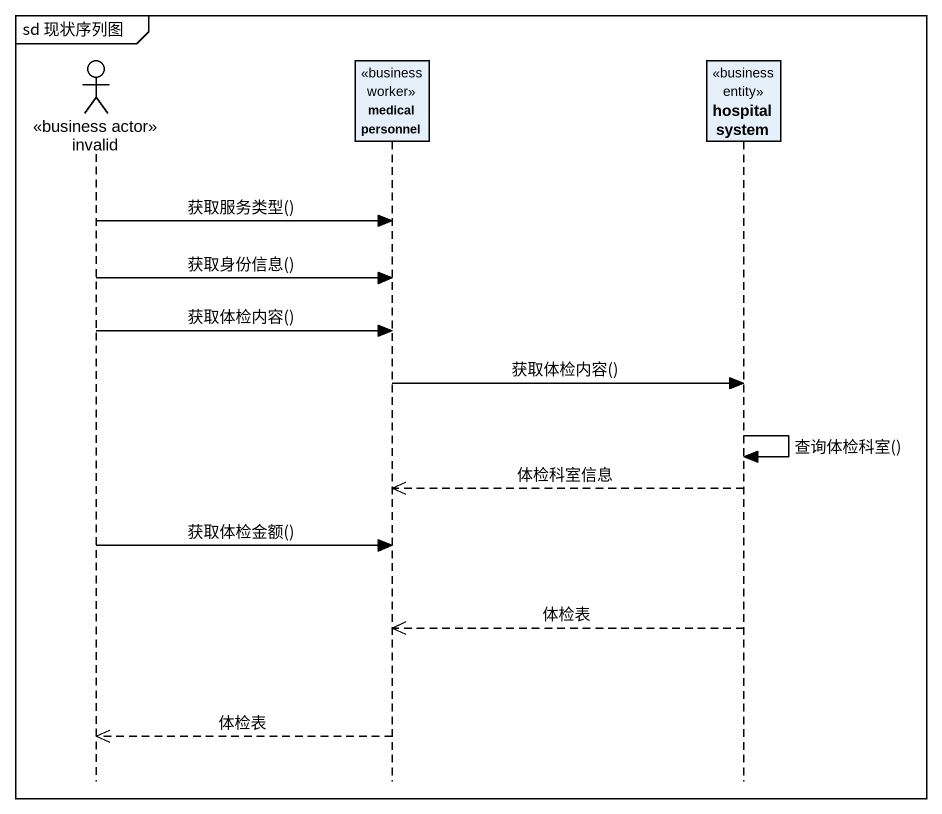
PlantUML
@startuml
mainframe sd 现状序列图
hide footbox
actor invalid <<business actor>>
participant "medical personnel" as medical_personnel <<business worker>>
participant "hospital system" as hospital_system <<business entity>>

invalid -> medical_personnel : 获取服务类型()
invalid -> medical_personnel : 获取身份信息()
invalid -> medical_personnel : 获取体检内容()
medical_personnel -> hospital_system : 获取体检内容()
hospital_system -> hospital_system : 查询体检科室()
hospital_system -->> medical_personnel : 体检科室信息
invalid -> medical_personnel : 获取体检金额()
hospital_system -->> medical_personnel : 体检表
medical_personnel -->> invalid : 体检表
@enduml
